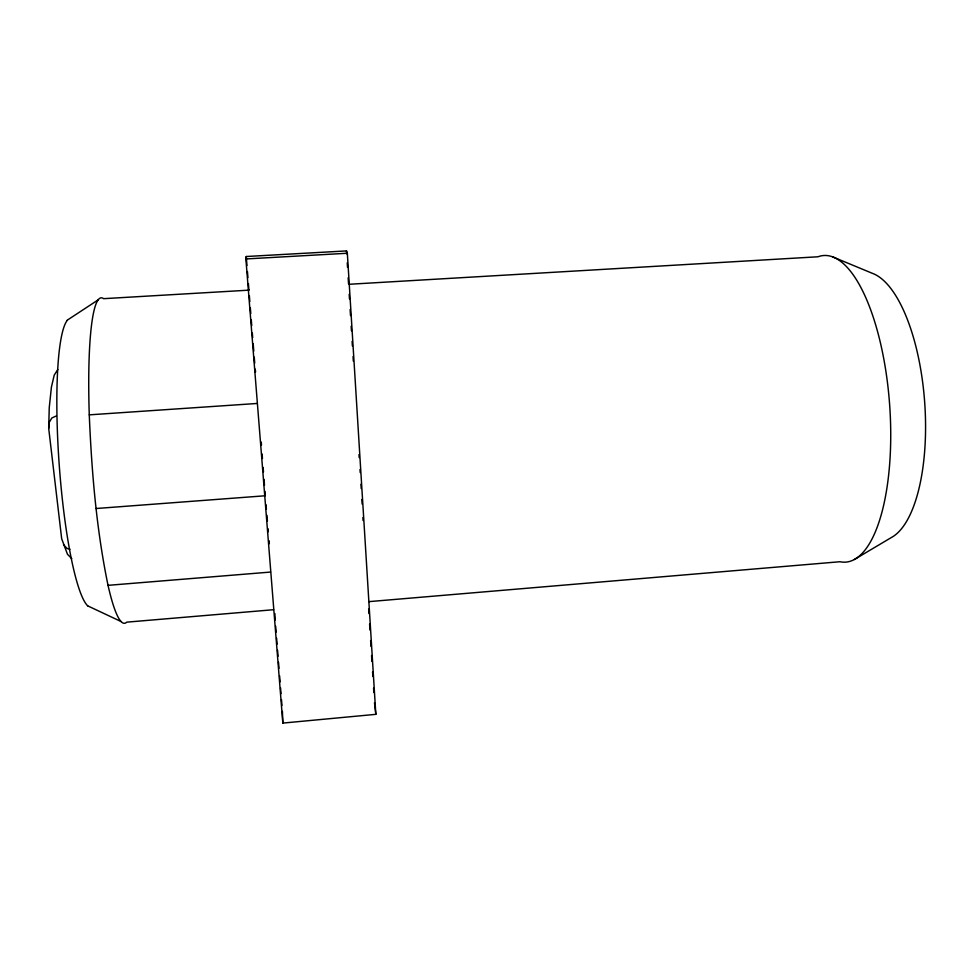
<?xml version="1.0" encoding="UTF-8"?>
<svg xmlns="http://www.w3.org/2000/svg" width="974" height="974" viewBox="0 0 974 974"><rect width="100%" height="100%" fill="white"/><g stroke="black" fill="none" stroke-linecap="round" stroke-linejoin="round"><path stroke-width="1.46" d="M71.796 558.638L67.474 554.279L61.679 538.744L48.7 428.414L49.236 407.789L51.403 387.189L54.215 375.112L57.819 369.523M48.7 428.414L49.175 422.485L51.829 417.98L55.968 416.117M245.886 258.95L246.252 256.515L346.501 250.915L347.341 253.252L375.83 714.344L282.837 723.085L245.886 258.95L347.341 253.252M67.194 320.215L98.082 299.931M854.368 559.49L891.49 537.453A134.412 51.744 85.9 0 0 924.667 402.128A134.412 51.744 85.9 0 0 872.412 273.341L832.514 256.807M273.609 609.712L126.717 622.155A163.145 21.124 85.9 0 1 108.029 585.337C96.414 529.247 91.69 472 89.267 414.851A163.145 21.124 85.9 0 1 103.573 298.677L249.186 290.142M369.012 601.628L839.99 561.73A153.697 55.104 85.9 0 0 889.627 404.612A153.697 55.104 85.9 0 0 817.977 256.783L349.289 284.262M108.029 585.337L270.529 572.067M95.963 508.525L265.269 495.766L264.94 491.286M89.267 414.851L257.136 403.467M69.994 549.214L67.084 548.472L63.529 544.734M87.636 605.828L121.093 621.546M375.83 714.344L374.479 702.79M269.08 540.728L269.36 543.699M266.024 504.763L266.401 509.256M266.913 515.258L267.412 521.248M268.045 528.748L268.288 531.755M246.252 256.515L246.97 265.537M247.445 271.551L247.92 277.566M248.407 283.58L248.881 289.582M249.356 295.597L249.831 301.599M250.306 307.601L250.793 313.604M251.268 319.606L251.742 325.608M252.339 333.108L252.692 337.613M253.179 343.615L253.776 351.115M254.251 357.117L254.725 363.119M255.2 369.122L255.444 372.129L255.346 370.035M275.155 620.085L274.875 613.547M275.642 626.112L276.117 632.138M276.604 638.165L277.079 644.191M277.553 650.218L278.04 656.245M278.515 662.271L278.99 668.31M279.599 675.834L280.074 681.873M280.549 687.827L281.011 693.707M281.486 699.588L281.949 705.468M282.423 711.349L282.837 723.085M262.128 454.03L262.456 458.498M263.138 467.447L263.479 471.915M264.039 479.366L264.49 485.332M261.276 442.111L261.482 445.094M346.501 250.915L346.683 253.897M347.243 262.858L347.523 267.326M348.168 277.785L348.534 283.751M349.191 294.331L349.471 298.884M350.129 309.513L350.506 315.588M351.164 326.229L351.444 330.783M352.101 341.411L352.381 345.965M353.051 356.606L353.331 361.159M368.671 609.067L368.951 613.559M369.596 624.042L369.974 630.032M370.619 640.527L370.997 646.517M371.544 655.502L371.922 661.492M372.567 671.975L372.847 676.48M373.566 688.168L373.846 692.551M67.218 320.458A144.968 21.915 85.9 0 0 58.89 354.195A145.236 21.952 85.9 0 0 62.774 503.144A145.236 21.952 85.9 0 0 87.636 605.779M358.98 454.614A160.004 5.235 85.9 0 1 359.187 457.61M360.003 469.578A160.004 5.235 85.9 0 1 360.197 472.548M360.94 484.236A160.004 5.235 85.9 0 1 361.208 488.522M361.878 499.455A160.004 5.235 85.9 0 1 362.145 504.082M362.9 517.584A160.004 5.235 85.9 0 1 363.058 520.481"/></g></svg>
